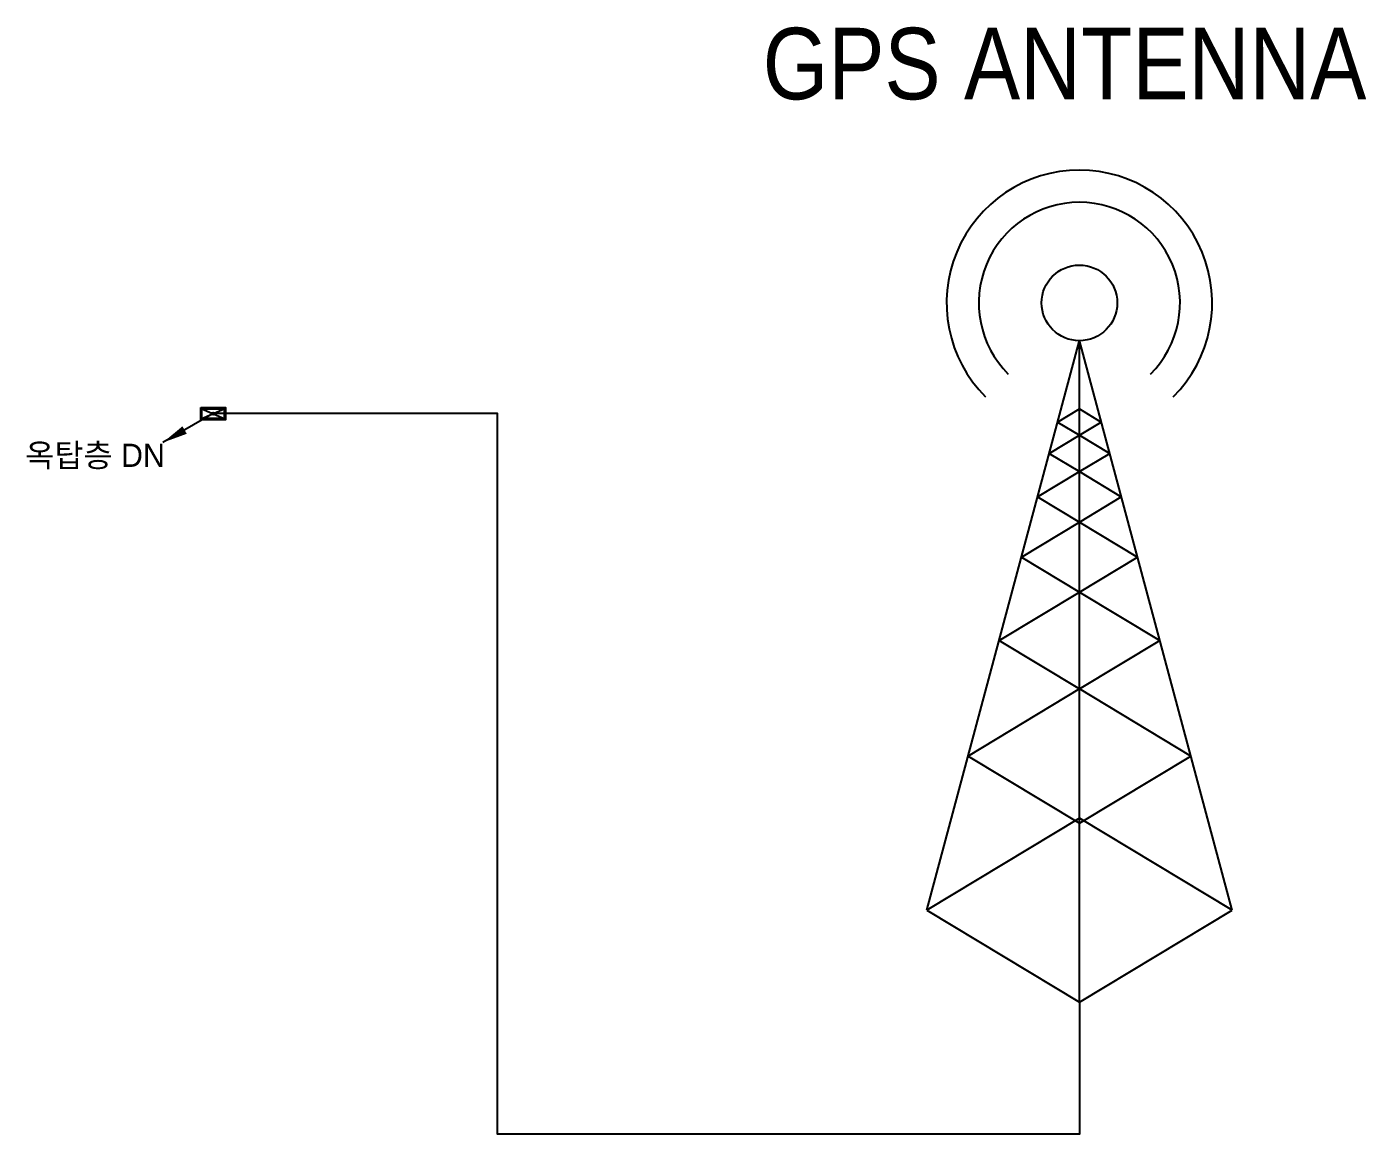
# Model space of a CAD drawing. Header units: millimetres. Extents: x 89450 to 753248, y -530175 to 1209785.
# Drawn here: x 97514 to 108347, y 1200825 to 1209785 of the extents above; entities that cross this region are included whole.
import ezdxf
from ezdxf.enums import TextEntityAlignment as Align

# ---------------------------------------------------------------- set-up
doc = ezdxf.new("R2010")
doc.units = ezdxf.units.MM
doc.header["$LTSCALE"] = 150
for name, color, linetype in [('-----99 EPMS CABLE DUCT', 4, 'Continuous'), ('-----99 EPMS CONDUIT', 4, 'Continuous'), ('-----99 EPMS ETC', 4, 'Continuous')]:
    doc.layers.add(name, color=color, linetype=linetype)
doc.styles.add('ELEC', font='')
doc.styles.get('ELEC').set_extended_font_data('Dotum')

msp = doc.modelspace()

# ---------------------------------------------------------------- linework, layer by layer
at = {"layer": '-----99 EPMS CABLE DUCT'}
for p, q in [((98930, 1206695), (99110, 1206615)), ((98930, 1206615), (99110, 1206695)), ((99020, 1206655), (98614, 1206421))]:
    msp.add_line(p, q, dxfattribs=at)
at = {"layer": '-----99 EPMS CABLE DUCT', "elevation": 0}
for points in [[(98920, 1206705), (99120, 1206705), (99120, 1206605), (98920, 1206605)], [(98930, 1206695), (99110, 1206695), (99110, 1206615), (98930, 1206615)]]:
    msp.add_lwpolyline(points, close=True, dxfattribs=at)
msp.add_lwpolyline([(98614, 1206421, 0, 70, 0), (98790, 1206522, 40, 40, 0)], format="xyseb", dxfattribs=at)
at = {"layer": '-----99 EPMS CABLE DUCT'}
msp.add_circle((99020, 1206655), 10, dxfattribs=at)
msp.add_circle((99020, 1206655), 10, dxfattribs=at)
at = {"layer": '-----99 EPMS CONDUIT'}
msp.add_lwpolyline([(106027, 1201894), (106027, 1200825), (101321, 1200825), (101321, 1206655), (99004, 1206655)], dxfattribs=at)
at = {"layer": '-----99 EPMS ETC', "ltscale": 3}
for p, q in [((104793, 1202638), (106027, 1207246)), ((107262, 1202638), (106027, 1207246)), ((106027, 1201894), (106027, 1207246)), ((105851, 1206587), (106027, 1206693)), ((106027, 1206693), (106204, 1206587)), ((105851, 1206587), (106027, 1206480)), ((106027, 1206480), (106204, 1206587)), ((105783, 1206333), (106027, 1206480)), ((106027, 1206480), (106272, 1206333)), ((105783, 1206333), (106027, 1206186)), ((106027, 1206186), (106272, 1206333)), ((105688, 1205981), (106027, 1206186)), ((106027, 1206186), (106366, 1205982)), ((105688, 1205981), (106027, 1205777)), ((106027, 1205777), (106366, 1205981)), ((105558, 1205494), (106027, 1205777)), ((106027, 1205777), (106496, 1205494)), ((105558, 1205494), (106027, 1205211)), ((106027, 1205211), (106496, 1205494)), ((105377, 1204819), (106027, 1205211)), ((106027, 1205211), (106677, 1204819)), ((105377, 1204819), (106027, 1204428)), ((106027, 1204428), (106677, 1204819)), ((106027, 1204428), (105127, 1203885)), ((106927, 1203885), (106027, 1204428)), ((105127, 1203885), (106027, 1203342)), ((106027, 1203342), (106927, 1203885)), ((106027, 1203382), (104793, 1202638)), ((107262, 1202638), (106027, 1203382)), ((104793, 1202638), (106027, 1201894)), ((106027, 1201894), (107262, 1202638))]:
    msp.add_line(p, q, dxfattribs=at)
msp.add_circle((106027, 1207551), 306, dxfattribs=at)
for radius in [1074, 814]:
    msp.add_arc((106027, 1207551), radius, 315, 225, dxfattribs=at)

# ---------------------------------------------------------------- texts
at = {"layer": '-----99 EPMS CABLE DUCT', "style": 'ELEC'}
msp.add_text('옥탑층 DN', height=187.7, dxfattribs=at).set_placement((97501, 1206224))
at = {"layer": '-----99 EPMS ETC', "ltscale": 3, "style": 'ELEC', "width": 0.9}
msp.add_text('GPS ANTENNA', height=578.46, dxfattribs=at).set_placement((105907, 1209198, -169), align=Align.CENTER)

doc.saveas('drawing.dxf')
